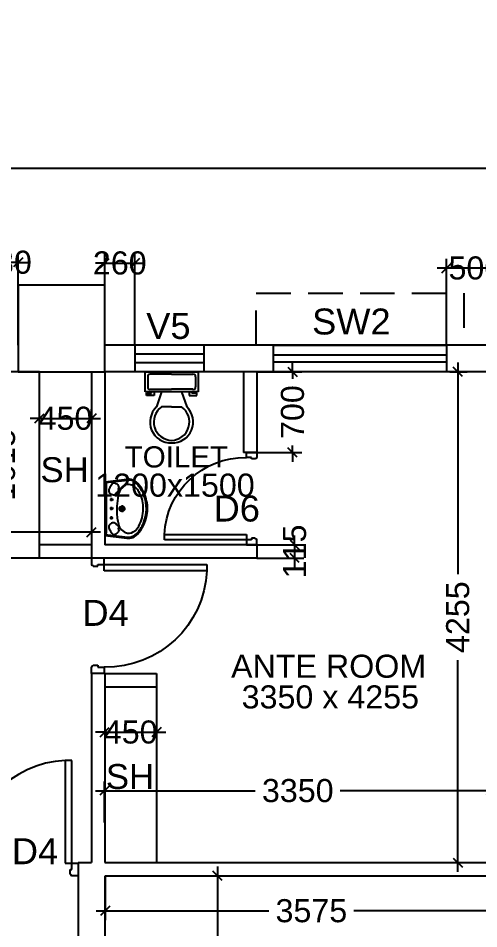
# Model space of a CAD drawing. Extents: x 7620542 to 7843793, y -6476226 to -6093835.
# Drawn here: x 7675615 to 7679609, y -6424472 to -6416580 of the extents above; entities that cross this region are included whole.
import ezdxf
from ezdxf.enums import TextEntityAlignment as Align

# ---------------------------------------------------------------- set-up
doc = ezdxf.new("R2010")
doc.units = 0
doc.header["$LTSCALE"] = 600
doc.header["$MEASUREMENT"] = 0
doc.header["$PDMODE"] = 35
doc.linetypes.add('DASHED', pattern=[0.75, 0.5, -0.25])
doc.layers.get('0').update_dxf_attribs({"linetype": 'CONTINUOUS'})
doc.layers.get('Defpoints').update_dxf_attribs({"linetype": 'CONTINUOUS'})
for name, color, linetype in [('chajja', 7, 'CONTINUOUS'), ('DIM-TEXT', 8, 'CONTINUOUS'), ('DOOR', 32, 'CONTINUOUS'), ('joinery', 7, 'CONTINUOUS'), ('LA-column', 3, 'CONTINUOUS'), ('Room Dim', 1, 'CONTINUOUS'), ('Shleves', 7, 'CONTINUOUS'), ('TEXT', 6, 'CONTINUOUS'), ('Toi-Euip', 8, 'CONTINUOUS'), ('toi-fix', 46, 'CONTINUOUS'), ('Walls', 7, 'CONTINUOUS'), ('WIN', 151, 'CONTINUOUS'), ('Working Dim', 5, 'CONTINUOUS')]:
    doc.layers.add(name, color=color, linetype=linetype)
doc.styles.add('ari', font='arial.ttf')
doc.styles.add('ARIAL', font='arial.ttf')
doc.styles.add('RT', font='romant.shx')
doc.dimstyles.new('int. dim', dxfattribs={"dimtxt": 450, "dimasz": 80, "dimexe": 80, "dimexo": 0, "dimgap": 70, "dimtad": 0, "dimdec": 0, "dimzin": 12, "dimdsep": 46, "dimtxsty": 'ari', "dimblk": 'OBLIQUE', "dimcen": 2, "dimdle": 80, "dimclrd": 256, "dimclre": 256, "dimclrt": 6, "dimadec": 0, "dimazin": 0, "dimtfac": 1, "dimtdec": 0, "dimtix": 1, "dimtmove": 2, "dimatfit": 3, "dimfxl": 1, "dimtolj": 1, "dimtzin": 0, "dimlwd": -1, "dimlwe": -1, "dimarcsym": 0})
doc.dimstyles.new('TEXT', dxfattribs={"dimscale": 0, "dimtxt": 600, "dimasz": 300, "dimexe": 300, "dimexo": 30, "dimgap": 50, "dimtad": 0, "dimdec": 0, "dimzin": 0, "dimdsep": 46, "dimtxsty": 'RT', "dimblk": 'OBLIQUE', "dimcen": 0.09, "dimdle": 300, "dimclrd": 256, "dimclre": 256, "dimclrt": 170, "dimadec": 0, "dimazin": 0, "dimtfac": 1, "dimtdec": 0, "dimtofl": 0, "dimtmove": 2, "dimatfit": 3, "dimfxl": 1, "dimfrac": 2, "dimtolj": 1, "dimtzin": 0, "dimlwd": -1, "dimlwe": -1, "dimarcsym": 0})

# ---------------------------------------------------------------- blocks, each defined once
blk = doc.blocks.new('1000')
at = {"layer": 'DOOR'}
for p, q in [((0, -100), (0, 0)), ((0, 0), (49.7, 0)), ((49.7, 0), (49.7, -2.2)), ((63.2, -49.5), (49.7, -49.5)), ((49.7, -49.5), (49.7, -100)), ((63.2, -13.5), (61, -13.5)), ((63.2, -13.5), (63.2, -49.5)), ((836.8, -13.5), (836.8, -49.5)), ((836.8, -13.5), (839, -13.5)), ((836.8, -49.5), (850.3, -49.5)), ((850.3, 0), (850.3, -2.2)), ((900, 0), (850.3, 0)), ((850.3, -49.5), (850.3, -100)), ((900, -100), (900, 0)), ((49.7, -100), (0, -100)), ((49.7, -100), (49.7, -900.6)), ((100.2, -100), (49.7, -100)), ((100.2, -900.6), (100.2, -100)), ((850.3, -100), (900, -100)), ((49.7, -900.6), (100.2, -900.6))]:
    blk.add_line(p, q, dxfattribs=at)
for centre, major_axis, start_param, end_param in [((49.7, -13.5), (-7.95, 7.95), 3.926991, 5.497787), ((850.3, -13.5), (7.95, 7.95), 0.785398, 2.356194)]:
    blk.add_ellipse(centre, major_axis=major_axis, ratio=1, start_param=start_param, end_param=end_param, dxfattribs=at)
at = {"layer": 'DOOR', "color": 145}
blk.add_ellipse((64.3, -115.3), major_axis=(-519.7, 589.8), ratio=1, start_param=2.464943, end_param=4.009476, dxfattribs=at)
blk = doc.blocks.new('A$C5FEC0201')
at = {"layer": 'Toi-Euip'}
for p, q in [((0, 473.4), (184.7, 494.1)), ((0, 465.4), (191.4, 486.9)), ((0, 473.4), (0, 20.9)), ((9.6, 458.3), (9.6, 40.4)), ((71.9, 322.5), (39.4, 322.5)), ((54.4, 310.5), (54.4, 336.7)), ((71.9, 247.8), (39.4, 247.8)), ((54.4, 235.7), (54.4, 261.9)), ((173.4, 246.3), (112, 246.3)), ((143.3, 276.5), (143.3, 216.2)), ((66.7, 168.5), (39.4, 168.5)), ((54.4, 156.4), (54.4, 182.7)), ((0, 28.9), (191.4, 7.5)), ((0, 20.9), (184.7, 0.2))]:
    blk.add_line(p, q, dxfattribs=at)
for centre, radius in [((54.4, 322.5), 6.43), ((54.4, 247.8), 6.43), ((143.3, 246.3), 21.6), ((143.3, 246.3), 15.5), ((143.3, 246.3), 10.9), ((54.4, 168.5), 6.43)]:
    blk.add_circle(centre, radius, dxfattribs=at)
for centre, radius, start, end in [((-14.6, 453.5), 24.7, 11.14513, 53.7785), ((76, 441.8), 20.7, 62.49081, 153.19095), ((67.6, 406.2), 56.9, 34.96691, 71.64959), ((194.8, 411.5), 83.2, 73.23918, 96.99591), ((198.4, 409.1), 78.1, 56.79114, 95.14021), ((197.4, 387.4), 106, 42.34, 78.55208), ((181.9, 366.5), 123.1, 31.84149, 61.21457), ((66.3, 262.6), 287, 13.68007, 43.11994), ((66.2, 397.4), 34, 151.91921, 201.35614), ((74.8, 413.3), 49.2, 215.0585, 257.19296), ((155, 371.1), 126.1, 140.59825, 160.41359), ((114.3, 360.7), 26.8, 118.27151, 163.61398), ((106.8, 377.5), 8.55, 353.15264, 127.30389), ((273.3, 323.1), 166.8, 149.59023, 175.97193), ((120.5, 410.1), 8.6, 136.04031, 216.10739), ((121.5, 408.7), 8.72, 204.51045, 300.32874), ((100.5, 427.5), 17.9, 320.46419, 39.5358), ((202.8, 375.4), 80.1, 113.69295, 156.38132), ((191.3, 356.4), 94.7, 75.58544, 102.65463), ((173.3, 329.2), 126, 27.7975, 70.69461), ((72.7, 260.2), 247.5, 0.51874, 31.0564), ((134.7, 300.9), 200.3, 16.98939, 40.68541), ((72.7, 395.9), 31.9, 253.96544, 299.92088), ((898.2, 212.6), 800.7, 171.22276, 177.52001), ((45.2, 246.8), 302.7, 336.19508, 21.84971), ((82.7, 251), 274.2, 347.13905, 16.85156), ((830.4, 250.4), 732.1, 180.24313, 185.54823), ((23.3, 242.5), 297.5, 335.41071, 3.84539), ((397.3, 201.4), 296.4, 184.2321, 193.82674), ((59.7, 235.8), 293.9, 316.38455, 351.02297), ((66.2, 94.9), 34, 158.64386, 208.08079), ((74.8, 79), 49.2, 102.80704, 144.9415), ((155, 121.1), 126.1, 199.58641, 219.40175), ((72.7, 96.3), 31.9, 60.07912, 106.03456), ((114.3, 131.5), 26.8, 196.38602, 241.72849), ((106.5, 113.4), 7.39, 228.29837, 348.68026), ((218.2, 145.9), 109.8, 188.02022, 245.02213), ((120.5, 82.1), 8.6, 143.89261, 223.95969), ((120.7, 84.3), 7.73, 75.15228, 157.93068), ((164.1, 170.3), 139.7, 301.86033, 338.31323), ((67.5, 229.2), 275.4, 316.21733, 337.66735), ((-16.1, 41), 25.7, 308.74871, 358.57964), ((76, 50.4), 20.7, 206.80905, 297.50919), ((67.6, 86), 56.9, 288.35041, 325.03309), ((100.5, 64.8), 17.9, 320.4642, 39.53581), ((199.8, 111.6), 70.9, 246.77794, 302.40806), ((197.9, 98.8), 99.5, 262.39424, 318.61688), ((196, 101.8), 94.4, 267.2238, 318.08952)]:
    blk.add_arc(centre, radius, start, end, dxfattribs=at)
blk = doc.blocks.new('A$C70ED7303')
at = {"layer": 'toi-fix', "color": 8}
for p, q in [((0, 0), (229, 0)), ((229, 0), (229, -174.4)), ((-229, 0), (0, 0)), ((-229, -174.4), (-229, 0)), ((-207.2, -43.6), (-207.2, -130.8)), ((0, -21.8), (-185.4, -21.8)), ((0, -21.8), (185.4, -21.8)), ((207.2, -43.6), (207.2, -130.8)), ((-185.4, -152.6), (0, -152.6)), ((185.4, -152.6), (0, -152.6)), ((229, -174.4), (-229, -174.4)), ((-218.1, -207.2), (-218.1, -185.4)), ((-218.1, -185.4), (-174.4, -185.4)), ((-152.6, -207.2), (-218.1, -207.2)), ((-174.4, -185.4), (-174.4, -174.4)), ((-152.6, -174.4), (-152.6, -207.2)), ((-87.2, -174.4), (-130.8, -305.3)), ((87.2, -174.4), (130.8, -305.3)), ((152.6, -174.4), (152.6, -207.2)), ((152.6, -207.2), (218.1, -207.2)), ((174.4, -185.4), (174.4, -174.4)), ((218.1, -185.4), (174.4, -185.4)), ((218.1, -207.2), (218.1, -185.4)), ((0, -305.3), (-87.2, -305.3)), ((0, -305.3), (87.2, -305.3))]:
    blk.add_line(p, q, dxfattribs=at)
for centre, major_axis, start_param, end_param in [((-188.1, -40.9), (13.6, -13.6), 2.214297, 4.068888), ((188.1, -40.9), (13.6, -13.6), 0.643501, 2.498091), ((-188.1, -133.6), (-13.6, -13.6), 5.35589, 7.21048), ((188.1, -133.6), (-13.6, -13.6), 0.643501, 2.498091), ((-6.6, -436.2), (-127.6, -127.6), 4.686239, 7.105146), ((4.7, -435.5), (-112.7, -112.7), 4.541602, 7.039318), ((6.6, -436.2), (55.8, -171.6), -0.351019, 2.067888), ((-4.7, -435.5), (-112.7, -112.7), 0.814663, 3.31238)]:
    blk.add_ellipse(centre, major_axis=major_axis, ratio=1, start_param=start_param, end_param=end_param, dxfattribs=at)
blk = doc.blocks.new('A$C782D609A')
at = {"layer": 'WIN', "linetype": 'Continuous'}
for p, q in [((-300, 230), (300, 230)), ((-300, 230), (-300, 0)), ((300, 230), (300, 0)), ((-300, 0), (300, 0))]:
    blk.add_line(p, q, dxfattribs=at)
at = {"layer": 'WIN', "linetype": 'DASHED', "ltscale": 300}
for p, q in [((-300, 153.3), (300, 153.3)), ((-300, 76.7), (300, 76.7))]:
    blk.add_line(p, q, dxfattribs=at)
blk = doc.blocks.new('_Oblique')
at = {"color": 0, "linetype": 'ByBlock', "lineweight": -2}
blk.add_line((-0.5, -0.5), (0.5, 0.5), dxfattribs=at)
blk = doc.blocks.new('*D479')
at = {"layer": 'Defpoints', "color": 0, "linetype": 'Continuous', "transparency": 16777216}
for p in [(7682389.1, -6417883), (7641848.9, -6419043.7, -0.3), (7682389.1, -6419043.7, -0.3)]:
    blk.add_point(p, dxfattribs=at)
at = {"layer": 'DIM-TEXT', "transparency": 16777216}
for p, q in [((7641848.9, -6419043.7), (7641848.9, -6417583)), ((7682389.1, -6419043.7), (7682389.1, -6417583)), ((7641548.9, -6417883), (7653290, -6417883)), ((7682689.1, -6417883), (7670948, -6417883))]:
    blk.add_line(p, q, dxfattribs=at)
at = {"layer": 'DIM-TEXT', "linetype": 'Continuous', "transparency": 16777216, "xscale": 300, "yscale": 300, "zscale": 300, "rotation": 180}
blk.add_blockref('_Oblique', (7641848.9, -6417883), dxfattribs=at)
at = {"layer": 'DIM-TEXT', "linetype": 'Continuous', "transparency": 16777216, "xscale": 300, "yscale": 300, "zscale": 300}
blk.add_blockref('_Oblique', (7682389.1, -6417883), dxfattribs=at)
at = {"layer": 'DIM-TEXT', "color": 170, "linetype": 'Continuous', "transparency": 16777216, "insert": (7662119, -6417883), "char_height": 750, "attachment_point": 5, "style": 'ari'}
blk.add_mtext('\\A1;{\\H1.067x;ADMINISTRATION DEPARTMENT}', dxfattribs=at)
blk = doc.blocks.new('*D724')
at = {"layer": 'Defpoints', "color": 0, "transparency": 16777216}
for p in [(7672270.6, -6420904.2, 5.1), (7676250.1, -6420904.2, 2.1), (7676250.1, -6421034.2)]:
    blk.add_point(p, dxfattribs=at)
at = {"layer": 'Working Dim', "transparency": 16777216}
for p, q in [((7672270.6, -6420904.2), (7672270.6, -6421114.2)), ((7676250.1, -6420904.2), (7676250.1, -6421114.2)), ((7672190.6, -6421034.2), (7673892.1, -6421034.2)), ((7676330.1, -6421034.2), (7674628.5, -6421034.2))]:
    blk.add_line(p, q, dxfattribs=at)
at = {"layer": 'Working Dim', "transparency": 16777216, "xscale": 80, "yscale": 80, "zscale": 80, "rotation": 180}
blk.add_blockref('_Oblique', (7672270.6, -6421034.2), dxfattribs=at)
at = {"layer": 'Working Dim', "transparency": 16777216, "xscale": 80, "yscale": 80, "zscale": 80}
blk.add_blockref('_Oblique', (7676250.1, -6421034.2), dxfattribs=at)
at = {"layer": 'Working Dim', "color": 6, "transparency": 16777216, "insert": (7674260.3, -6421034.2), "char_height": 200, "attachment_point": 5, "style": 'ari'}
blk.add_mtext('\\A1;3980', dxfattribs=at)
blk = doc.blocks.new('*D726')
at = {"layer": 'Defpoints', "color": 0, "transparency": 16777216}
for p in [(7679714.6, -6423275.4), (7676364.2, -6423550, 2.1), (7679714.6, -6423550, 5.1)]:
    blk.add_point(p, dxfattribs=at)
at = {"layer": 'Working Dim', "transparency": 16777216}
for p, q in [((7676364.2, -6423550), (7676364.2, -6423195.4)), ((7679714.6, -6423550), (7679714.6, -6423195.4)), ((7676284.2, -6423275.4), (7677671.1, -6423275.4)), ((7679794.6, -6423275.4), (7678407.6, -6423275.4))]:
    blk.add_line(p, q, dxfattribs=at)
at = {"layer": 'Working Dim', "transparency": 16777216, "xscale": 80, "yscale": 80, "zscale": 80, "rotation": 180}
blk.add_blockref('_Oblique', (7676364.2, -6423275.4), dxfattribs=at)
at = {"layer": 'Working Dim', "transparency": 16777216, "xscale": 80, "yscale": 80, "zscale": 80}
blk.add_blockref('_Oblique', (7679714.6, -6423275.4), dxfattribs=at)
at = {"layer": 'Working Dim', "color": 6, "transparency": 16777216, "insert": (7678039.4, -6423275.4), "char_height": 200, "attachment_point": 5, "style": 'ari'}
blk.add_mtext('\\A1;3350', dxfattribs=at)
blk = doc.blocks.new('*D727')
at = {"layer": 'Defpoints', "color": 0, "transparency": 16777216}
for p in [(7679356.5, -6419643.8, 2.1), (7679427, -6419643.8), (7679360.5, -6423898.7, 5.1)]:
    blk.add_point(p, dxfattribs=at)
at = {"layer": 'Working Dim', "transparency": 16777216}
for p, q in [((7679427, -6419563.8), (7679427, -6421397.8)), ((7679356.5, -6419643.8), (7679507, -6419643.8)), ((7679427, -6423978.7), (7679427, -6422144.7)), ((7679360.5, -6423898.7), (7679507, -6423898.7))]:
    blk.add_line(p, q, dxfattribs=at)
at = {"layer": 'Working Dim', "transparency": 16777216, "xscale": 80, "yscale": 80, "zscale": 80}
for p, rotation in [((7679427, -6419643.8), 90), ((7679427, -6423898.7), 270)]:
    blk.add_blockref('_Oblique', p, dxfattribs=dict(at, rotation=rotation))
at = {"layer": 'Working Dim', "color": 6, "transparency": 16777216, "insert": (7679427, -6421771.2), "char_height": 200, "attachment_point": 5, "rotation": 90, "style": 'ari'}
blk.add_mtext('\\A1;4255', dxfattribs=at)
blk = doc.blocks.new('*D731')
at = {"layer": 'Defpoints', "color": 0, "transparency": 16777216}
for p in [(7677087.2, -6424013.7, 5.1), (7677344, -6424013.7), (7677087.2, -6429358.9, 5.1)]:
    blk.add_point(p, dxfattribs=at)
at = {"layer": 'Working Dim', "transparency": 16777216}
for p, q in [((7677344, -6423933.7), (7677344, -6426316.9)), ((7677087.2, -6424013.7), (7677424, -6424013.7)), ((7677344, -6429438.9), (7677344, -6427055.7)), ((7677087.2, -6429358.9), (7677424, -6429358.9))]:
    blk.add_line(p, q, dxfattribs=at)
at = {"layer": 'Working Dim', "transparency": 16777216, "xscale": 80, "yscale": 80, "zscale": 80}
for p, rotation in [((7677344, -6424013.7), 90), ((7677344, -6429358.9), 270)]:
    blk.add_blockref('_Oblique', p, dxfattribs=dict(at, rotation=rotation))
at = {"layer": 'Working Dim', "color": 6, "transparency": 16777216, "insert": (7677344, -6426686.3), "char_height": 200, "attachment_point": 5, "rotation": 90, "style": 'ari'}
blk.add_mtext('\\A1;5345', dxfattribs=at)
blk = doc.blocks.new('*D842')
at = {"layer": 'Defpoints', "color": 0, "linetype": 'Continuous', "transparency": 16777216}
for p in [(7682459.2, -6413784.8, 1), (7641549.1, -6414394.7, -3.1), (7641549.1, -6415531.4)]:
    blk.add_point(p, dxfattribs=at)
at = {"layer": 'DIM-TEXT', "transparency": 16777216}
for p, q in [((7682459.2, -6413784.8), (7682459.2, -6415831.4)), ((7641549.1, -6414394.7), (7641549.1, -6415831.4)), ((7641249.1, -6415531.4), (7650977.2, -6415531.4)), ((7682759.2, -6415531.4), (7673031.1, -6415531.4))]:
    blk.add_line(p, q, dxfattribs=at)
at = {"layer": 'DIM-TEXT', "linetype": 'Continuous', "transparency": 16777216, "xscale": 300, "yscale": 300, "zscale": 300, "rotation": 180}
blk.add_blockref('_Oblique', (7641549.1, -6415531.4), dxfattribs=at)
at = {"layer": 'DIM-TEXT', "linetype": 'Continuous', "transparency": 16777216, "xscale": 300, "yscale": 300, "zscale": 300}
blk.add_blockref('_Oblique', (7682459.2, -6415531.4), dxfattribs=at)
at = {"layer": 'DIM-TEXT', "color": 170, "linetype": 'Continuous', "transparency": 16777216, "insert": (7662004.2, -6415531.4), "char_height": 750, "attachment_point": 5, "style": 'ari'}
blk.add_mtext('\\A1;{\\H1.067X;GENERAL MEDICINE (FEMALE - 30 Beds )}', dxfattribs=at)
blk = doc.blocks.new('*D1059')
at = {"layer": 'Defpoints', "color": 0, "transparency": 16777216}
for p in [(7675800.1, -6420048.1, -3.4), (7676250.1, -6420048.1), (7676250.1, -6420048.1)]:
    blk.add_point(p, dxfattribs=at)
at = {"layer": 'Working Dim', "transparency": 16777216}
for p, q in [((7675800.1, -6420048.1), (7675800.1, -6419968.1)), ((7676250.1, -6420048.1), (7676250.1, -6419968.1)), ((7675800.1, -6420048.1), (7675720.1, -6420048.1)), ((7675800.1, -6420048.1), (7676250.1, -6420048.1)), ((7676250.1, -6420048.1), (7676330.1, -6420048.1))]:
    blk.add_line(p, q, dxfattribs=at)
at = {"layer": 'Working Dim', "transparency": 16777216, "xscale": 80, "yscale": 80, "zscale": 80}
blk.add_blockref('_Oblique', (7675800.1, -6420048.1), dxfattribs=at)
at = {"layer": 'Working Dim', "transparency": 16777216, "xscale": 80, "yscale": 80, "zscale": 80, "rotation": 180}
blk.add_blockref('_Oblique', (7676250.1, -6420048.1), dxfattribs=at)
at = {"layer": 'Working Dim', "color": 6, "transparency": 16777216, "insert": (7676025.1, -6420048.1), "char_height": 200, "attachment_point": 5, "style": 'ari'}
blk.add_mtext('\\A1;450', dxfattribs=at)
blk = doc.blocks.new('*D1060')
at = {"layer": 'Defpoints', "color": 0, "transparency": 16777216}
for p in [(7675800.1, -6419643.7, -3.4), (7675488.5, -6421258.7), (7675800.1, -6421258.7, -6.4)]:
    blk.add_point(p, dxfattribs=at)
at = {"layer": 'Working Dim', "transparency": 16777216}
for p, q in [((7675488.5, -6419563.7), (7675488.5, -6420091.2)), ((7675800.1, -6419643.7), (7675408.5, -6419643.7)), ((7675488.5, -6421338.7), (7675488.5, -6420811.2)), ((7675800.1, -6421258.7), (7675408.5, -6421258.7))]:
    blk.add_line(p, q, dxfattribs=at)
at = {"layer": 'Working Dim', "transparency": 16777216, "xscale": 80, "yscale": 80, "zscale": 80}
for p, rotation in [((7675488.5, -6419643.7), 90), ((7675488.5, -6421258.7), 270)]:
    blk.add_blockref('_Oblique', p, dxfattribs=dict(at, rotation=rotation))
at = {"layer": 'Working Dim', "color": 6, "transparency": 16777216, "insert": (7675488.5, -6420451.2), "char_height": 200, "attachment_point": 5, "rotation": 90, "style": 'ari'}
blk.add_mtext('\\A1;1615', dxfattribs=at)
blk = doc.blocks.new('*D1063')
at = {"layer": 'Defpoints', "color": 0, "transparency": 16777216}
for p in [(7676370.1, -6424013.7), (7679944.6, -6424019.1), (7679944.6, -6424316.8)]:
    blk.add_point(p, dxfattribs=at)
at = {"layer": 'Working Dim', "transparency": 16777216}
for p, q in [((7676370.1, -6424013.7), (7676370.1, -6424396.8)), ((7679944.6, -6424019.1), (7679944.6, -6424396.8)), ((7676290.1, -6424316.8), (7677788, -6424316.8)), ((7680024.6, -6424316.8), (7678526.6, -6424316.8))]:
    blk.add_line(p, q, dxfattribs=at)
at = {"layer": 'Working Dim', "transparency": 16777216, "xscale": 80, "yscale": 80, "zscale": 80, "rotation": 180}
blk.add_blockref('_Oblique', (7676370.1, -6424316.8), dxfattribs=at)
at = {"layer": 'Working Dim', "transparency": 16777216, "xscale": 80, "yscale": 80, "zscale": 80}
blk.add_blockref('_Oblique', (7679944.6, -6424316.8), dxfattribs=at)
at = {"layer": 'Working Dim', "color": 6, "transparency": 16777216, "insert": (7678157.3, -6424316.8), "char_height": 200, "attachment_point": 5, "style": 'ari'}
blk.add_mtext('\\A1;3575', dxfattribs=at)
blk = doc.blocks.new('*D1072')
at = {"layer": 'Defpoints', "color": 0, "transparency": 16777216}
for p in [(7675385.1, -6418695.9), (7675385.1, -6419413.7), (7675615.1, -6419413.7)]:
    blk.add_point(p, dxfattribs=at)
at = {"layer": 'Working Dim', "transparency": 16777216}
for p, q in [((7675385.1, -6419413.7), (7675385.1, -6418615.9)), ((7675615.1, -6419413.7), (7675615.1, -6418615.9)), ((7675385.1, -6418695.9), (7675305.1, -6418695.9)), ((7675615.1, -6418695.9), (7675385.1, -6418695.9)), ((7675615.1, -6418695.9), (7675695.1, -6418695.9))]:
    blk.add_line(p, q, dxfattribs=at)
at = {"layer": 'Working Dim', "transparency": 16777216, "xscale": 80, "yscale": 80, "zscale": 80}
blk.add_blockref('_Oblique', (7675385.1, -6418695.9), dxfattribs=at)
at = {"layer": 'Working Dim', "transparency": 16777216, "xscale": 80, "yscale": 80, "zscale": 80, "rotation": 180}
blk.add_blockref('_Oblique', (7675615.1, -6418695.9), dxfattribs=at)
at = {"layer": 'Working Dim', "color": 6, "transparency": 16777216, "insert": (7675500.1, -6418695.9), "char_height": 200, "attachment_point": 5, "style": 'ari'}
blk.add_mtext('\\A1;230', dxfattribs=at)
blk = doc.blocks.new('*D1073')
at = {"layer": 'Defpoints', "color": 0, "transparency": 16777216}
for p in [(7676625.6, -6418701.9), (7676365.1, -6418893.7, 5.1), (7676625.6, -6419413.7)]:
    blk.add_point(p, dxfattribs=at)
at = {"layer": 'Working Dim', "transparency": 16777216}
for p, q in [((7676365.1, -6418893.7), (7676365.1, -6418621.9)), ((7676625.6, -6419413.7), (7676625.6, -6418621.9)), ((7676365.1, -6418701.9), (7676285.1, -6418701.9)), ((7676365.1, -6418701.9), (7676625.6, -6418701.9)), ((7676625.6, -6418701.9), (7676705.6, -6418701.9))]:
    blk.add_line(p, q, dxfattribs=at)
at = {"layer": 'Working Dim', "transparency": 16777216, "xscale": 80, "yscale": 80, "zscale": 80}
blk.add_blockref('_Oblique', (7676365.1, -6418701.9), dxfattribs=at)
at = {"layer": 'Working Dim', "transparency": 16777216, "xscale": 80, "yscale": 80, "zscale": 80, "rotation": 180}
blk.add_blockref('_Oblique', (7676625.6, -6418701.9), dxfattribs=at)
at = {"layer": 'Working Dim', "color": 6, "transparency": 16777216, "insert": (7676495.4, -6418701.9), "char_height": 200, "attachment_point": 5, "style": 'ari'}
blk.add_mtext('\\A1;260', dxfattribs=at)
blk = doc.blocks.new('*D1074')
at = {"layer": 'Defpoints', "color": 0, "transparency": 16777216}
for p in [(7679329.1, -6418745.4), (7679329.1, -6419413.8), (7679829.6, -6419413.7)]:
    blk.add_point(p, dxfattribs=at)
at = {"layer": 'Working Dim', "transparency": 16777216}
for p, q in [((7679329.1, -6419413.8), (7679329.1, -6418665.4)), ((7679829.6, -6419413.7), (7679829.6, -6418665.4)), ((7679329.1, -6418745.4), (7679249.1, -6418745.4)), ((7679829.6, -6418745.4), (7679329.1, -6418745.4)), ((7679829.6, -6418745.4), (7679909.6, -6418745.4))]:
    blk.add_line(p, q, dxfattribs=at)
at = {"layer": 'Working Dim', "transparency": 16777216, "xscale": 80, "yscale": 80, "zscale": 80}
blk.add_blockref('_Oblique', (7679329.1, -6418745.4), dxfattribs=at)
at = {"layer": 'Working Dim', "transparency": 16777216, "xscale": 80, "yscale": 80, "zscale": 80, "rotation": 180}
blk.add_blockref('_Oblique', (7679829.6, -6418745.4), dxfattribs=at)
at = {"layer": 'Working Dim', "color": 6, "transparency": 16777216, "insert": (7679579.3, -6418745.4), "char_height": 200, "attachment_point": 5, "style": 'ari'}
blk.add_mtext('\\A1;500', dxfattribs=at)
blk = doc.blocks.new('*D1076')
at = {"layer": 'Defpoints', "color": 0, "transparency": 16777216}
for p in [(7677683.1, -6419643.7), (7677683.1, -6420343.7), (7677994.4, -6420343.7)]:
    blk.add_point(p, dxfattribs=at)
at = {"layer": 'Working Dim', "transparency": 16777216}
for p, q in [((7677994.4, -6419643.7), (7677994.4, -6419563.7)), ((7677683.1, -6419643.7), (7678074.4, -6419643.7)), ((7677994.4, -6419643.7), (7677994.4, -6419703.9)), ((7677683.1, -6420343.7), (7678074.4, -6420343.7)), ((7677994.4, -6420343.7), (7677994.4, -6420283.5)), ((7677994.4, -6420343.7), (7677994.4, -6420423.7))]:
    blk.add_line(p, q, dxfattribs=at)
at = {"layer": 'Working Dim', "transparency": 16777216, "xscale": 80, "yscale": 80, "zscale": 80}
for p, rotation in [((7677994.4, -6419643.7), 270), ((7677994.4, -6420343.7), 90)]:
    blk.add_blockref('_Oblique', p, dxfattribs=dict(at, rotation=rotation))
at = {"layer": 'Working Dim', "color": 6, "transparency": 16777216, "insert": (7677994.4, -6419993.7), "char_height": 200, "attachment_point": 5, "rotation": 90, "style": 'ari'}
blk.add_mtext('\\A1;700', dxfattribs=at)
blk = doc.blocks.new('*D1077')
at = {"layer": 'Defpoints', "color": 0, "transparency": 16777216}
for p in [(7677683.1, -6421143.7), (7677683.1, -6421258.7), (7678012.3, -6421258.7)]:
    blk.add_point(p, dxfattribs=at)
at = {"layer": 'Working Dim', "transparency": 16777216}
for p, q in [((7678012.3, -6421143.7), (7678012.3, -6421063.7)), ((7677683.1, -6421143.7), (7678092.3, -6421143.7)), ((7678012.3, -6421143.7), (7678012.3, -6421258.7)), ((7677683.1, -6421258.7), (7678092.3, -6421258.7)), ((7678012.3, -6421258.7), (7678012.3, -6421338.7))]:
    blk.add_line(p, q, dxfattribs=at)
at = {"layer": 'Working Dim', "transparency": 16777216, "xscale": 80, "yscale": 80, "zscale": 80}
for p, rotation in [((7678012.3, -6421143.7), 270), ((7678012.3, -6421258.7), 90)]:
    blk.add_blockref('_Oblique', p, dxfattribs=dict(at, rotation=rotation))
at = {"layer": 'Working Dim', "color": 6, "transparency": 16777216, "insert": (7678012.3, -6421201.2), "char_height": 200, "attachment_point": 5, "rotation": 90, "style": 'ari'}
blk.add_mtext('\\A1;115', dxfattribs=at)
blk = doc.blocks.new('*D1078')
at = {"layer": 'Defpoints', "color": 0, "transparency": 16777216}
for p in [(7676365.2, -6422756.7), (7676815.2, -6422756.7, -6.4), (7676815.2, -6422767.9)]:
    blk.add_point(p, dxfattribs=at)
at = {"layer": 'Working Dim', "transparency": 16777216}
for p, q in [((7676365.2, -6422767.9), (7676285.2, -6422767.9)), ((7676365.2, -6422756.7), (7676365.2, -6422847.9)), ((7676365.2, -6422767.9), (7676815.2, -6422767.9)), ((7676815.2, -6422756.7), (7676815.2, -6422847.9)), ((7676815.2, -6422767.9), (7676895.2, -6422767.9))]:
    blk.add_line(p, q, dxfattribs=at)
at = {"layer": 'Working Dim', "transparency": 16777216, "xscale": 80, "yscale": 80, "zscale": 80}
blk.add_blockref('_Oblique', (7676365.2, -6422767.9), dxfattribs=at)
at = {"layer": 'Working Dim', "transparency": 16777216, "xscale": 80, "yscale": 80, "zscale": 80, "rotation": 180}
blk.add_blockref('_Oblique', (7676815.2, -6422767.9), dxfattribs=at)
at = {"layer": 'Working Dim', "color": 6, "transparency": 16777216, "insert": (7676590.2, -6422767.9), "char_height": 200, "attachment_point": 5, "style": 'ari'}
blk.add_mtext('\\A1;450', dxfattribs=at)

msp = doc.modelspace()

# ---------------------------------------------------------------- linework, layer by layer
at = {"layer": 'chajja', "color": 7, "linetype": 'DASHED', "elevation": -14.83}
msp.add_lwpolyline([(7677679.053, -6419413.771), (7677679.053, -6418963.771), (7679479.053, -6418963.772), (7679479.053, -6419413.772)], dxfattribs=at)
at = {"layer": 'LA-column', "color": 2, "elevation": -9.699, "flags": 128}
msp.add_lwpolyline([(7675615.143, -6419643.706), (7676365.143, -6419643.706), (7676365.143, -6418893.706), (7675615.143, -6418893.706)], close=True, dxfattribs=at)
msp.add_lwpolyline([(7675615.143, -6419643.706), (7676365.143, -6419643.706), (7676365.143, -6418893.706), (7675615.143, -6418893.706)], close=True, dxfattribs=at)
at = {"layer": 'Shleves'}
for p, q in [((7675800.054, -6421258.707, -18.241), (7675800.054, -6419643.707, -18.241)), ((7676250.053, -6421143.726, -21.28), (7675800.054, -6421143.726, -21.28)), ((7676250.053, -6421258.726, -21.28), (7675800.054, -6421258.726, -21.28))]:
    msp.add_line(p, q, dxfattribs=at)
at = {"layer": 'Shleves', "linetype": 'Continuous'}
msp.add_line((7676815.159, -6422258.726, -21.28), (7676815.159, -6423898.726, -21.28), dxfattribs=at)
at = {"layer": 'Shleves', "linetype": 'Continuous', "elevation": -21.28}
for points in [[(7676365.159, -6422258.726), (7676815.159, -6422258.726)], [(7676365.159, -6422373.726), (7676815.159, -6422373.726)]]:
    msp.add_lwpolyline(points, dxfattribs=at)
at = {"layer": 'Walls', "linetype": 'Continuous'}
for p, q in [((7681859.053, -6419413.692, -14.83), (7676365.053, -6419413.692, -14.83)), ((7676250.053, -6419643.726, -14.83), (7676250.053, -6421258.726, -14.83)), ((7681859.053, -6419643.692, -14.83), (7676365.053, -6419643.692, -14.83)), ((7676365.053, -6419643.726, -14.83), (7676365.053, -6421143.726, -14.83)), ((7677568.053, -6419643.709, -14.83), (7677568.053, -6420343.726, -14.83)), ((7677683.053, -6419643.709, -14.83), (7677683.053, -6420343.726, -14.83)), ((7677683.053, -6420343.726, -14.83), (7677568.053, -6420343.726, -14.83)), ((7677568.053, -6421143.726, -14.83), (7676365.053, -6421143.726, -14.83)), ((7677683.053, -6421143.726, -14.83), (7677568.053, -6421143.726, -14.83)), ((7677683.053, -6421143.726, -14.83), (7677683.053, -6421258.726, -14.83)), ((7677683.053, -6421258.726, -14.83), (7676250.053, -6421258.726, -14.83)), ((7676250.159, -6422258.726, -14.83), (7676250.159, -6423898.742, -14.83)), ((7676365.159, -6422258.726, -14.83), (7676250.159, -6422258.726, -14.83)), ((7676365.159, -6422258.726, -14.83), (7676365.159, -6423898.726, -14.83)), ((7676135.053, -6423898.723, -14.83), (7676250.159, -6423898.723, -14.83)), ((7676135.053, -6423898.723, -14.83), (7676135.053, -6427257.931, -14.83)), ((7676365.159, -6423898.723, -14.83), (7679714.552, -6423898.723, -14.83)), ((7676365.053, -6424013.64, -14.83), (7676365.053, -6427257.931, -14.83)), ((7676370.053, -6424013.723, -14.83), (7679944.552, -6424013.723, -14.83))]:
    msp.add_line(p, q, dxfattribs=at)
at = {"layer": 'WIN', "linetype": 'Continuous', "elevation": -14.83}
for points in [[(7677829.053, -6419413.772), (7679329.053, -6419413.772), (7679329.053, -6419643.772), (7677829.053, -6419643.772)], [(7677829.053, -6419496.555), (7679329.053, -6419496.555), (7679329.053, -6419560.989), (7677829.053, -6419560.989)]]:
    msp.add_lwpolyline(points, close=True, dxfattribs=at)

# ---------------------------------------------------------------- block references
at = {"layer": 'DOOR', "linetype": 'Continuous'}
for p, xscale, yscale, zscale, rotation in [((7677683.053, -6421143.726, -14.83), -0.8888926599174979, 0.8888926599174738, 0.8888926598955251, 269.9999866731835), ((7676250.174, -6421258.726, -14.83), -1.111115817911953, 1.111115817911923, 1.111115818138089, 89.99998674522033), ((7676135.053, -6424013.712, -14.83), 1.111226940527588, 1.111226940527588, 1.111226940527588, 180.0000132054345)]:
    msp.add_blockref('1000', p, dxfattribs=dict(at, xscale=xscale, yscale=yscale, zscale=zscale, rotation=rotation))
at = {"layer": 'Toi-Euip', "xscale": 1.032431937754154, "yscale": 1.032431937754154, "zscale": 1.032431937754154}
msp.add_blockref('A$C5FEC0201', (7676367.787, -6421085.661, -14.83), dxfattribs=at)
at = {"layer": 'toi-fix', "linetype": 'Continuous'}
msp.add_blockref('A$C70ED7303', (7676945.317, -6419643.709, -14.83), dxfattribs=at)
at = {"layer": 'WIN', "linetype": 'Continuous', "xscale": -1}
msp.add_blockref('A$C782D609A', (7676925.631, -6419643.703, -14.83), dxfattribs=at)

# ---------------------------------------------------------------- texts
at = {"layer": 'joinery', "style": 'ari'}
for s, p in [('V5', (7676917.383, -6419359.475, -14.83)), ('SW2', (7678504.172, -6419320.881, -14.83)), ('D6', (7677510.225, -6420942.039, -14.83)), ('D4', (7676372.987, -6421846.387, -14.83)), ('D4', (7675760.838, -6423912.375, -14.83))]:
    msp.add_text(s, height=225, dxfattribs=at).set_placement(p, align=Align.CENTER)
at = {"layer": 'Room Dim', "style": 'ARIAL'}
for s, p in [('1200x1500', (7676974.606, -6420726.826, -14.83)), ('3350 x 4255', (7678321.776, -6422562.345, -14.83))]:
    msp.add_text(s, height=200, dxfattribs=at).set_placement(p, align=Align.CENTER)
at = {"layer": 'Shleves', "color": 10, "style": 'ARIAL', "width": 1}
for p in [(7675807.981, -6420600.86, -50.357), (7675807.981, -6420600.86, -45.226), (7676375.091, -6423260.327, -50.706)]:
    msp.add_text('SH', height=216, dxfattribs=at).set_placement(p)
at = {"layer": 'TEXT', "color": 7, "style": 'ARIAL'}
for s, height, p in [('TOILET', 183.6, (7676986.81, -6420473.757, -14.83)), ('ANTE ROOM', 200, (7678306.75, -6422296.303, -14.83))]:
    msp.add_text(s, height=height, dxfattribs=at).set_placement(p, align=Align.CENTER)

# ---------------------------------------------------------------- dimensions: what is measured, and where the dimension line sits
at = {"layer": 'DIM-TEXT', "linetype": 'Continuous'}
for base, p1, p2, text, picture, middle in [((7641549.093, -6415531.424, -11.745), (7682459.232, -6413784.789, -10.714), (7641549.093, -6414394.742, -14.83), '{\\H1.067X;GENERAL MEDICINE (FEMALE - 30 Beds )}', '*D842', (7662004.163, -6415531.424, -11.745)), ((7682389.053, -6417883.041, -13.458), (7641848.913, -6419043.69, -13.806), (7682389.053, -6419043.691, -13.806), '{\\H1.067x;ADMINISTRATION DEPARTMENT}', '*D479', (7662118.983, -6417883.041, -13.458))]:
    dim = msp.add_linear_dim(base=base, p1=p1, p2=p2, text=text, dimstyle='TEXT', override={"dimscale": 1, "dimtxt": 750, "dimexo": 0, "dimtxsty": 'ari'}, dxfattribs=at)
    dim.commit()
    dim.dimension.update_dxf_attribs({"geometry": picture, "text_midpoint": middle})
at = {"layer": 'Working Dim'}
for base, p1, p2, override, picture, middle in [((7675385.053, -6418695.93, -14.83), (7675615.053, -6419413.726, -14.83), (7675385.053, -6419413.726, -14.83), {"dimtxt": 200, "dimarcsym": 1}, '*D1072', (7675500.053, -6418695.93, -14.83)), ((7676625.631, -6418701.904, -14.83), (7676365.143, -6418893.706, -9.699), (7676625.631, -6419413.692, -14.83), {"dimtxt": 200, "dimarcsym": 1}, '*D1073', (7676495.387, -6418701.904, -14.83)), ((7679329.053, -6418745.386, -14.83), (7679829.552, -6419413.706, -14.83), (7679329.053, -6419413.772, -14.83), {"dimtxt": 200, "dimarcsym": 1}, '*D1074', (7679579.302, -6418745.386, -14.83)), ((7676250.053, -6420048.142, -14.83), (7675800.054, -6420048.142, -18.241), (7676250.053, -6420048.142, -14.83), {"dimtxt": 200, "dimarcsym": 1}, '*D1059', (7676025.053, -6420048.142, -14.83)), ((7676250.053, -6421034.191, -14.83), (7672270.552, -6420904.184, -9.699), (7676250.053, -6420904.184, -12.739), {"dimtxt": 200}, '*D724', (7674260.302, -6421034.191, -14.83)), ((7676815.159, -6422767.934, -14.83), (7676365.159, -6422756.74, -14.83), (7676815.159, -6422756.74, -21.28), {"dimtxt": 200, "dimarcsym": 1}, '*D1078', (7676590.159, -6422767.934, -14.83)), ((7679714.552, -6423275.448, -14.83), (7676364.159, -6423550.009, -12.739), (7679714.552, -6423550.009, -9.699), {"dimtxt": 200}, '*D726', (7678039.355, -6423275.448, -14.83))]:
    dim = msp.add_linear_dim(base=base, p1=p1, p2=p2, dimstyle='int. dim', override=override, dxfattribs=at)
    dim.commit()
    dim.dimension.update_dxf_attribs({"geometry": picture, "text_midpoint": middle})
for base, p1, p2, override, picture, middle in [((7675488.527, -6421258.726, -14.83), (7675800.054, -6419643.707, -18.241), (7675800.054, -6421258.726, -21.28), {"dimtxt": 200, "dimarcsym": 1}, '*D1060', (7675488.527, -6420451.216, -14.83)), ((7677994.409, -6420343.722, -14.83), (7677683.053, -6419643.709, -14.83), (7677683.053, -6420343.722, -14.83), {"dimtxt": 200, "dimarcsym": 1}, '*D1076', (7677994.409, -6419993.716, -14.83)), ((7679427.015, -6419643.772, -14.83), (7679360.535, -6423898.723, -9.699), (7679356.535, -6419643.772, -12.739), {"dimtxt": 200}, '*D727', (7679427.015, -6421771.248, -14.83)), ((7678012.343, -6421258.726, -14.83), (7677683.056, -6421143.726, -14.83), (7677683.056, -6421258.726, -14.83), {"dimtxt": 200, "dimarcsym": 1}, '*D1077', (7678012.343, -6421201.226, -14.83)), ((7677344.04, -6424013.723, -14.83), (7677087.185, -6429358.881, -9.699), (7677087.185, -6424013.723, -9.699), {"dimtxt": 200}, '*D731', (7677344.04, -6426686.302, -14.83))]:
    dim = msp.add_linear_dim(base=base, p1=p1, p2=p2, angle=90, dimstyle='int. dim', override=override, dxfattribs=at)
    dim.commit()
    dim.dimension.update_dxf_attribs({"geometry": picture, "text_midpoint": middle})
dim = msp.add_linear_dim(base=(7679944.552, -6424316.812, -14.83), p1=(7676370.053, -6424013.723, -14.83), p2=(7679944.552, -6424019.108, -14.83), text='3575', dimstyle='int. dim', override={"dimtxt": 200, "dimarcsym": 1}, dxfattribs=at)
dim.commit()
dim.dimension.update_dxf_attribs({"geometry": '*D1063', "text_midpoint": (7678157.302, -6424316.812, -14.83)})

doc.saveas('drawing.dxf')
